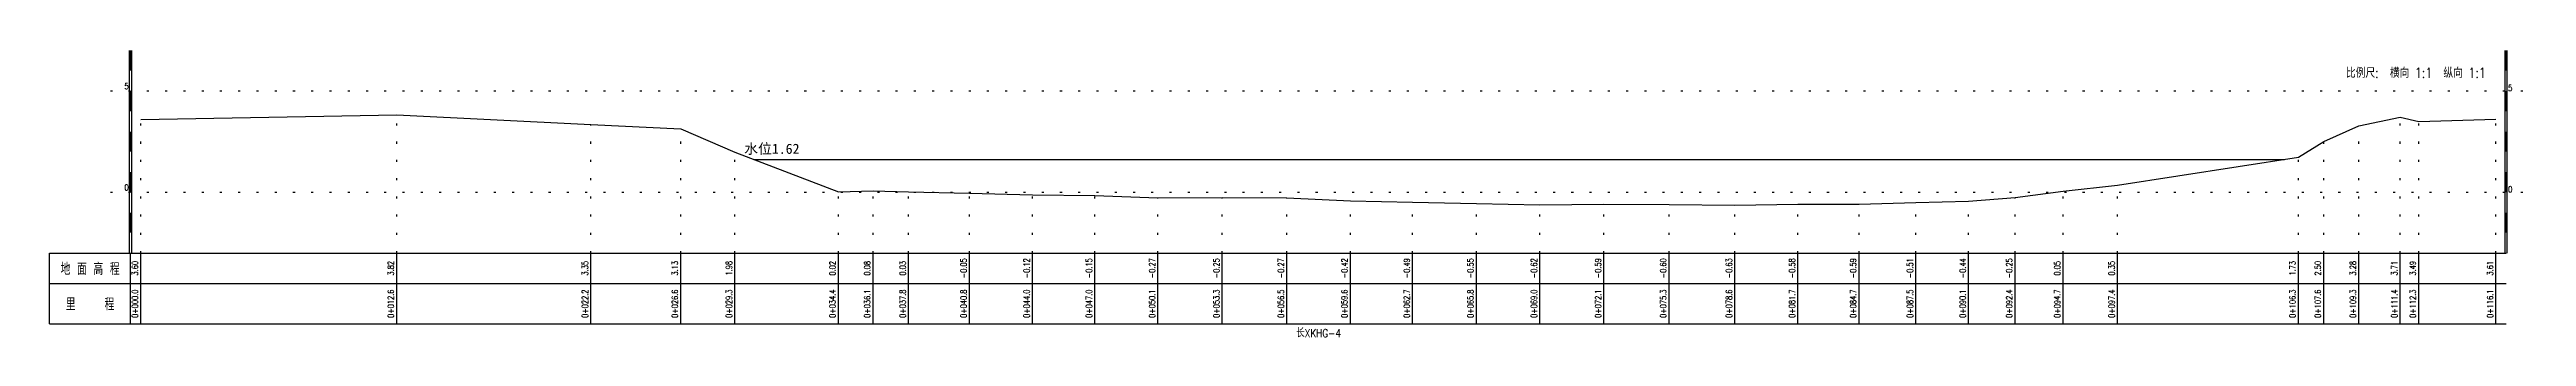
# Model space of a CAD drawing. Extents: x 495801 to 500182, y 3432967 to 3436227.
# Drawn here: x 496063.8 to 496185.8, y 3434421.3 to 3434435.5 of the extents above; entities that cross this region are included whole.
import ezdxf
from ezdxf.enums import TextEntityAlignment as Align

# ---------------------------------------------------------------- set-up
doc = ezdxf.new("R2010")
doc.units = 0
doc.header["$LTSCALE"] = 0.5
doc.linetypes.add('X4', pattern=[1.6, 0, -1.6])
for name, color, linetype in [('DMX', 1, 'CONTINUOUS'), ('zdm1', 2, 'CONTINUOUS'), ('ZDMT5', 3, 'CONTINUOUS'), ('水位', 4, 'CONTINUOUS')]:
    doc.layers.add(name, color=color, linetype=linetype)
doc.styles.add('HZ', font='rs.shx', dxfattribs={"width": 0.8, "bigfont": 'hztxt.shx'})
doc.styles.add('宋体', font='')
doc.styles.get('宋体').set_extended_font_data('SimSun')

msp = doc.modelspace()

# ---------------------------------------------------------------- linework, layer by layer
at = {"layer": 'DMX', "linetype": 'Continuous', "flags": 128}
msp.add_lwpolyline([(496068.26, 3434432.01), (496080.87, 3434432.23), (496090.44, 3434431.76), (496094.87, 3434431.54), (496097.54, 3434430.39), (496102.64, 3434428.43), (496104.35, 3434428.49), (496106.1, 3434428.44), (496109.1, 3434428.36), (496112.21, 3434428.29), (496115.28, 3434428.26), (496118.39, 3434428.14), (496121.56, 3434428.16), (496124.74, 3434428.14), (496127.87, 3434427.99), (496130.94, 3434427.92), (496134.08, 3434427.86), (496137.21, 3434427.79), (496140.37, 3434427.82), (496143.58, 3434427.81), (496146.82, 3434427.78), (496149.93, 3434427.83), (496152.94, 3434427.82), (496155.74, 3434427.9), (496158.34, 3434427.97), (496160.63, 3434428.16), (496163, 3434428.46), (496165.68, 3434428.76), (496174.59, 3434430.14), (496175.84, 3434430.91), (496177.57, 3434431.69), (496179.61, 3434432.12), (496180.52, 3434431.9), (496184.33, 3434432.02)], dxfattribs=at)
at = {"layer": 'zdm1', "linetype": 'Continuous'}
for p, q in [((496067.71, 3434425.41), (496067.71, 3434435.41)), ((496067.81, 3434425.41), (496067.81, 3434435.41)), ((496184.78, 3434425.41), (496184.78, 3434435.41)), ((496184.88, 3434425.41), (496184.88, 3434435.41)), ((496063.76, 3434421.91), (496063.76, 3434425.41)), ((496063.76, 3434425.41), (496068.26, 3434425.41)), ((496067.76, 3434421.91), (496067.76, 3434425.41)), ((496068.26, 3434425.41), (496184.83, 3434425.41)), ((496063.76, 3434423.91), (496184.83, 3434423.91)), ((496063.76, 3434421.91), (496184.83, 3434421.91))]:
    msp.add_line(p, q, dxfattribs=at)
at = {"layer": 'zdm1', "linetype": 'X4'}
for p, q in [((496066.76, 3434433.41), (496185.83, 3434433.41)), ((496066.76, 3434428.41), (496185.83, 3434428.41))]:
    msp.add_line(p, q, dxfattribs=at)
at = {"layer": 'zdm1', "linetype": 'Continuous', "flags": 128}
for points in [[(496067.76, 3434434.41, 0.1, 0.1, 0), (496067.76, 3434435.41, 0.1, 0.1, 0)], [(496184.83, 3434434.41, 0.1, 0.1, 0), (496184.83, 3434435.41, 0.1, 0.1, 0)], [(496067.76, 3434432.41, 0.1, 0.1, 0), (496067.76, 3434433.41, 0.1, 0.1, 0)], [(496184.83, 3434432.41, 0.1, 0.1, 0), (496184.83, 3434433.41, 0.1, 0.1, 0)], [(496067.76, 3434430.41, 0.1, 0.1, 0), (496067.76, 3434431.41, 0.1, 0.1, 0)], [(496184.83, 3434430.41, 0.1, 0.1, 0), (496184.83, 3434431.41, 0.1, 0.1, 0)], [(496067.76, 3434428.41, 0.1, 0.1, 0), (496067.76, 3434429.41, 0.1, 0.1, 0)], [(496184.83, 3434428.41, 0.1, 0.1, 0), (496184.83, 3434429.41, 0.1, 0.1, 0)], [(496067.76, 3434426.41, 0.1, 0.1, 0), (496067.76, 3434427.41, 0.1, 0.1, 0)], [(496184.83, 3434426.41, 0.1, 0.1, 0), (496184.83, 3434427.41, 0.1, 0.1, 0)]]:
    msp.add_lwpolyline(points, format="xyseb", dxfattribs=at)
at = {"layer": 'ZDMT5', "linetype": 'X4'}
for p, q in [((496080.87, 3434425.41), (496080.87, 3434432.23)), ((496068.26, 3434425.41), (496068.26, 3434432.01)), ((496090.44, 3434425.41), (496090.44, 3434431.76)), ((496094.87, 3434425.41), (496094.87, 3434431.54)), ((496175.84, 3434425.41), (496175.84, 3434430.91)), ((496177.57, 3434425.41), (496177.57, 3434431.69)), ((496179.61, 3434425.41), (496179.61, 3434432.12)), ((496180.52, 3434425.41), (496180.52, 3434431.9)), ((496184.33, 3434425.41), (496184.33, 3434432.02)), ((496097.54, 3434425.41), (496097.54, 3434430.39)), ((496174.59, 3434425.41), (496174.59, 3434430.14)), ((496104.35, 3434425.41), (496104.35, 3434428.49)), ((496165.68, 3434425.41), (496165.68, 3434428.76)), ((496102.64, 3434425.41), (496102.64, 3434428.43)), ((496106.1, 3434425.41), (496106.1, 3434428.44)), ((496109.1, 3434425.41), (496109.1, 3434428.36)), ((496112.21, 3434425.41), (496112.21, 3434428.29)), ((496115.28, 3434425.41), (496115.28, 3434428.26)), ((496118.39, 3434425.41), (496118.39, 3434428.14)), ((496121.56, 3434425.41), (496121.56, 3434428.16)), ((496124.74, 3434425.41), (496124.74, 3434428.14)), ((496127.87, 3434425.41), (496127.87, 3434427.99)), ((496130.94, 3434425.41), (496130.94, 3434427.92)), ((496134.08, 3434425.41), (496134.08, 3434427.86)), ((496137.21, 3434425.41), (496137.21, 3434427.79)), ((496140.37, 3434425.41), (496140.37, 3434427.82)), ((496143.58, 3434425.41), (496143.58, 3434427.81)), ((496146.82, 3434425.41), (496146.82, 3434427.78)), ((496149.93, 3434425.41), (496149.93, 3434427.83)), ((496152.94, 3434425.41), (496152.94, 3434427.82)), ((496155.74, 3434425.41), (496155.74, 3434427.9)), ((496158.34, 3434425.41), (496158.34, 3434427.97)), ((496160.63, 3434425.41), (496160.63, 3434428.16)), ((496163, 3434425.41), (496163, 3434428.46))]:
    msp.add_line(p, q, dxfattribs=at)
at = {"layer": 'ZDMT5', "linetype": 'Continuous'}
for p, q in [((496068.26, 3434421.91), (496068.26, 3434425.41)), ((496080.87, 3434421.91), (496080.87, 3434425.41)), ((496090.44, 3434421.91), (496090.44, 3434425.41)), ((496094.87, 3434421.91), (496094.87, 3434425.41)), ((496097.54, 3434421.91), (496097.54, 3434425.41)), ((496102.64, 3434421.91), (496102.64, 3434425.41)), ((496104.35, 3434421.91), (496104.35, 3434425.41)), ((496106.1, 3434421.91), (496106.1, 3434425.41)), ((496109.1, 3434421.91), (496109.1, 3434425.41)), ((496112.21, 3434421.91), (496112.21, 3434425.41)), ((496115.28, 3434421.91), (496115.28, 3434425.41)), ((496118.39, 3434421.91), (496118.39, 3434425.41)), ((496121.56, 3434421.91), (496121.56, 3434425.41)), ((496124.74, 3434421.91), (496124.74, 3434425.41)), ((496127.87, 3434421.91), (496127.87, 3434425.41)), ((496130.94, 3434421.91), (496130.94, 3434425.41)), ((496134.08, 3434421.91), (496134.08, 3434425.41)), ((496137.21, 3434421.91), (496137.21, 3434425.41)), ((496140.37, 3434421.91), (496140.37, 3434425.41)), ((496143.58, 3434421.91), (496143.58, 3434425.41)), ((496146.82, 3434421.91), (496146.82, 3434425.41)), ((496149.93, 3434421.91), (496149.93, 3434425.41)), ((496152.94, 3434421.91), (496152.94, 3434425.41)), ((496155.74, 3434421.91), (496155.74, 3434425.41)), ((496158.34, 3434421.91), (496158.34, 3434425.41)), ((496160.63, 3434421.91), (496160.63, 3434425.41)), ((496163, 3434421.91), (496163, 3434425.41)), ((496165.68, 3434421.91), (496165.68, 3434425.41)), ((496174.59, 3434421.91), (496174.59, 3434425.41)), ((496175.84, 3434421.91), (496175.84, 3434425.41)), ((496177.57, 3434421.91), (496177.57, 3434425.41)), ((496179.61, 3434421.91), (496179.61, 3434425.41)), ((496180.52, 3434421.91), (496180.52, 3434425.41)), ((496184.33, 3434421.91), (496184.33, 3434425.41))]:
    msp.add_line(p, q, dxfattribs=at)
at = {"layer": '水位', "linetype": 'Continuous', "flags": 128}
msp.add_lwpolyline([(496098.47, 3434430.03), (496173.91, 3434430.03)], dxfattribs=at)

# ---------------------------------------------------------------- texts
at = {"layer": 'zdm1', "linetype": 'Continuous', "style": 'HZ', "width": 0.8}
for s, p in [('5', (496067.66, 3434433.41)), ('0', (496067.66, 3434428.41))]:
    msp.add_text(s, height=0.3, dxfattribs=at).set_placement(p, align=Align.BOTTOM_RIGHT)
for s, p in [('5', (496184.93, 3434433.41)), ('0', (496184.93, 3434428.41))]:
    msp.add_text(s, height=0.3, dxfattribs=at).set_placement(p)
for s, height, p in [('地 面 高 程', 0.6, (496065.76, 3434424.66)), ('里    程', 0.6, (496065.76, 3434422.91)), ('长XKHG-4', 0.4, (496126.3, 3434421.51))]:
    msp.add_text(s, height=height, dxfattribs=at).set_placement(p, align=Align.MIDDLE)
at = {"layer": 'ZDMT5', "linetype": 'Continuous', "style": 'HZ', "width": 0.8}
msp.add_text('比例尺:  横向 1:1  纵向 1:1', height=0.5, dxfattribs=at).set_placement((496183.83, 3434433.91), align=Align.BOTTOM_RIGHT)
for s, p in [('3.60', (496068.21, 3434424.66)), ('3.82', (496080.82, 3434424.66)), ('3.35', (496090.39, 3434424.66)), ('3.13', (496094.82, 3434424.66)), ('1.98', (496097.49, 3434424.66)), ('0.02', (496102.59, 3434424.66)), ('0.08', (496104.3, 3434424.66)), ('0.03', (496106.05, 3434424.66)), ('-0.05', (496109.05, 3434424.66)), ('-0.12', (496112.16, 3434424.66)), ('-0.15', (496115.23, 3434424.66)), ('-0.27', (496118.34, 3434424.66)), ('-0.25', (496121.51, 3434424.66)), ('-0.27', (496124.69, 3434424.66)), ('-0.42', (496127.82, 3434424.66)), ('-0.49', (496130.89, 3434424.66)), ('-0.55', (496134.03, 3434424.66)), ('-0.62', (496137.16, 3434424.66)), ('-0.59', (496140.32, 3434424.66)), ('-0.60', (496143.53, 3434424.66)), ('-0.63', (496146.77, 3434424.66)), ('-0.58', (496149.88, 3434424.66)), ('-0.59', (496152.89, 3434424.66)), ('-0.51', (496155.69, 3434424.66)), ('-0.44', (496158.29, 3434424.66)), ('-0.25', (496160.58, 3434424.66)), ('0.05', (496162.95, 3434424.66)), ('0.35', (496165.63, 3434424.66)), ('1.73', (496174.54, 3434424.66)), ('2.50', (496175.79, 3434424.66)), ('3.28', (496177.52, 3434424.66)), ('3.71', (496179.56, 3434424.66)), ('3.49', (496180.47, 3434424.66)), ('3.61', (496184.28, 3434424.66)), ('0+034.4', (496102.59, 3434422.91)), ('0+092.4', (496160.58, 3434422.91)), ('0+097.4', (496165.63, 3434422.91)), ('0+111.4', (496179.56, 3434422.91)), ('0+000.0', (496068.21, 3434422.91)), ('0+012.6', (496080.82, 3434422.91)), ('0+022.2', (496090.39, 3434422.91)), ('0+026.6', (496094.82, 3434422.91)), ('0+029.3', (496097.49, 3434422.91)), ('0+036.1', (496104.3, 3434422.91)), ('0+037.8', (496106.05, 3434422.91)), ('0+040.8', (496109.05, 3434422.91)), ('0+044.0', (496112.16, 3434422.91)), ('0+047.0', (496115.23, 3434422.91)), ('0+050.1', (496118.34, 3434422.91)), ('0+053.3', (496121.51, 3434422.91)), ('0+056.5', (496124.69, 3434422.91)), ('0+059.6', (496127.82, 3434422.91)), ('0+062.7', (496130.89, 3434422.91)), ('0+065.8', (496134.03, 3434422.91)), ('0+069.0', (496137.16, 3434422.91)), ('0+072.1', (496140.32, 3434422.91)), ('0+075.3', (496143.53, 3434422.91)), ('0+078.6', (496146.77, 3434422.91)), ('0+081.7', (496149.88, 3434422.91)), ('0+084.7', (496152.89, 3434422.91)), ('0+087.5', (496155.69, 3434422.91)), ('0+090.1', (496158.29, 3434422.91)), ('0+094.7', (496162.95, 3434422.91)), ('0+106.3', (496174.54, 3434422.91)), ('0+107.6', (496175.79, 3434422.91)), ('0+109.3', (496177.52, 3434422.91)), ('0+112.3', (496180.47, 3434422.91)), ('0+116.1', (496184.28, 3434422.91))]:
    msp.add_text(s, height=0.3, rotation=90, dxfattribs=at).set_placement(p, align=Align.BOTTOM_CENTER)
at = {"layer": '水位', "linetype": 'Continuous', "style": '宋体'}
msp.add_text('水位1.62', height=0.5, dxfattribs=at).set_placement((496099.36, 3434430.57), align=Align.MIDDLE)

doc.saveas('drawing.dxf')
